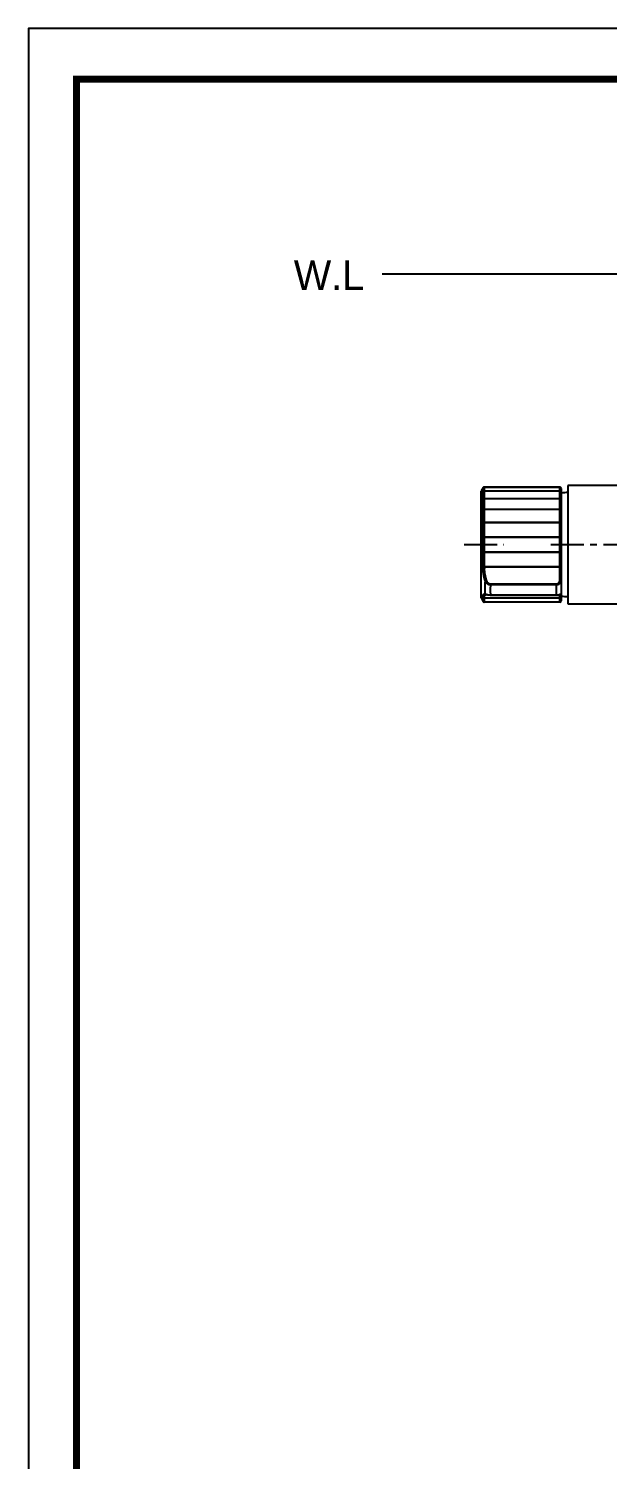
# Model space of a CAD drawing. Extents: x 1168 to 2296, y 0 to 827.
# Drawn here: x 1168 to 1388, y 283 to 827 of the extents above; entities that cross this region are included whole.
import ezdxf

# ---------------------------------------------------------------- set-up
doc = ezdxf.new("R2010")
doc.units = 0
doc.header["$LTSCALE"] = 10
doc.header["$MEASUREMENT"] = 0
doc.linetypes.add('CENTER', pattern=[2, 1.25, -0.25, 0.25, -0.25])
doc.layers.get('0').update_dxf_attribs({"linetype": 'CONTINUOUS'})
doc.layers.add('1', color=7, linetype='CONTINUOUS')
doc.layers.add('치수선', color=7, linetype='CONTINUOUS', lineweight=20)
doc.styles.add('Daelim Dimension', font='')
doc.styles.get('Daelim Dimension').set_extended_font_data('나눔고딕')

msp = doc.modelspace()

# ---------------------------------------------------------------- linework, layer by layer
at = {"lineweight": -3, "ltscale": 0.5}
msp.add_line((1302.03, 733.62), (1986.1, 733.62), dxfattribs=at)
msp.add_lwpolyline([(1167.75, 0), (2296.15, 0), (2296.15, 826.8), (1167.75, 826.8)], close=True, dxfattribs=at)
at = {"color": 5, "linetype": 'ByBlock', "lineweight": -3, "const_width": 2.6}
msp.add_lwpolyline([(1185.9, 35.4), (2277.9, 35.4), (2277.9, 807.6), (1185.9, 807.6)], close=True, dxfattribs=at)
at = {"layer": '1', "color": 7, "linetype": 'Continuous', "lineweight": -3}
for p, q in [((1404.06, 653.16), (1372.52, 653.16)), ((1372.52, 653.16), (1372.52, 608.16)), ((1339.52, 650.47), (1339.52, 616.65)), ((1340.29, 652.25), (1339.63, 650.92)), ((1339.63, 616.33), (1339.63, 650.92)), ((1340.82, 652.51), (1369.42, 652.51)), ((1369.42, 652.48), (1340.82, 652.48)), ((1340.82, 651.06), (1369.42, 651.06)), ((1369.42, 650.96), (1340.82, 650.96)), ((1340.82, 648.21), (1369.42, 648.21)), ((1369.42, 648.05), (1340.82, 648.05)), ((1369.42, 652.48), (1369.42, 652.51)), ((1369.42, 651.06), (1369.42, 652.48)), ((1369.42, 650.96), (1369.42, 651.06)), ((1369.42, 648.21), (1369.42, 650.96)), ((1369.42, 648.05), (1369.42, 648.21)), ((1369.42, 644.17), (1369.42, 648.05)), ((1369.92, 652.01), (1369.92, 651.99)), ((1369.92, 651.99), (1369.92, 650.57)), ((1369.92, 650.57), (1369.92, 650.52)), ((1369.92, 650.52), (1369.92, 647.78)), ((1369.92, 647.78), (1369.92, 647.7)), ((1369.92, 647.7), (1369.92, 643.82)), ((1340.82, 644.17), (1369.42, 644.17)), ((1369.42, 643.96), (1340.82, 643.96)), ((1369.42, 643.96), (1369.42, 644.17)), ((1369.42, 639.21), (1369.42, 643.96)), ((1369.92, 643.82), (1369.92, 643.71)), ((1369.92, 643.71), (1369.92, 638.96)), ((1340.82, 639.21), (1369.42, 639.21)), ((1369.42, 638.97), (1340.82, 638.97)), ((1369.42, 638.97), (1369.42, 639.21)), ((1369.42, 633.66), (1369.42, 638.97)), ((1369.92, 638.96), (1369.92, 638.84)), ((1369.92, 638.84), (1369.92, 633.53)), ((1340.37, 633.43), (1340.82, 633.4)), ((1340.82, 633.66), (1369.42, 633.66)), ((1369.42, 633.4), (1340.82, 633.4)), ((1369.42, 633.4), (1369.42, 633.66)), ((1369.92, 633.4), (1369.42, 633.4)), ((1369.42, 627.91), (1369.42, 633.4)), ((1369.92, 633.53), (1369.92, 633.4)), ((1369.92, 633.4), (1369.92, 627.91)), ((1340.37, 627.88), (1340.82, 627.91)), ((1340.82, 627.91), (1369.42, 627.91)), ((1369.42, 627.65), (1340.82, 627.65)), ((1369.42, 627.65), (1369.42, 627.91)), ((1369.92, 627.91), (1369.42, 627.91)), ((1369.42, 622.37), (1369.42, 627.65)), ((1369.92, 627.91), (1369.92, 627.78)), ((1369.92, 627.78), (1369.92, 622.49)), ((1340.82, 622.37), (1369.42, 622.37)), ((1369.42, 622.1), (1340.82, 622.1)), ((1369.42, 622.1), (1369.42, 622.37)), ((1369.42, 617.17), (1369.42, 622.1)), ((1369.92, 622.49), (1369.92, 622.36)), ((1369.92, 622.36), (1369.92, 617.13)), ((1339.52, 616.65), (1339.52, 610.85)), ((1339.63, 610.4), (1339.63, 616.33)), ((1343.12, 615.77), (1368.22, 615.77)), ((1368.22, 615.3), (1343.12, 615.3)), ((1368.22, 615.3), (1368.22, 615.77)), ((1368.22, 611.54), (1368.22, 615.3)), ((1369.92, 617.13), (1369.92, 612.11)), ((1339.63, 610.4), (1340.29, 609.06)), ((1340.82, 610.37), (1369.42, 610.37)), ((1369.42, 610.26), (1340.82, 610.26)), ((1343.07, 611.39), (1368.22, 611.39)), ((1343.12, 611.54), (1368.22, 611.54)), ((1368.22, 611.39), (1368.22, 611.54)), ((1369.42, 610.37), (1369.42, 611.63)), ((1369.42, 610.26), (1369.42, 610.37)), ((1369.42, 608.84), (1369.42, 610.26)), ((1369.92, 612.11), (1369.92, 610.8)), ((1369.92, 610.8), (1369.92, 610.74)), ((1369.92, 610.74), (1369.92, 609.32)), ((1369.92, 609.32), (1369.92, 609.31)), ((1340.82, 608.84), (1369.42, 608.84)), ((1369.42, 608.81), (1340.82, 608.81)), ((1369.42, 608.81), (1369.42, 608.84)), ((1372.52, 608.16), (1406.02, 608.16))]:
    msp.add_line(p, q, dxfattribs=at)
at = {"layer": '1', "color": 7, "linetype": 'CENTER', "lineweight": -3}
msp.add_line((1333.13, 630.66), (1348.18, 630.66), dxfattribs=at)
at = {"layer": '1', "color": 1, "linetype": 'CENTER', "lineweight": -3}
msp.add_line((1366.02, 630.66), (1575.41, 630.66), dxfattribs=at)
at = {"layer": '1', "color": 7, "linetype": 'Continuous', "lineweight": -3}
for centre, radius, start, end in [((1340.52, 650.47), 1, 153.4349, 180), ((1340.73, 652.01), 0.5, 90, 150.4522), ((1369.42, 652.01), 0.5, 0, 90), ((1340.52, 610.85), 1, 180, 206.5651), ((1369.42, 609.31), 0.5, 270, 0), ((1340.73, 609.31), 0.5, 209.2585, 270)]:
    msp.add_arc(centre, radius, start, end, dxfattribs=at)
for centre, major_axis, ratio, start_param, end_param in [((1340.82, 652.01), (0, -0.5), 0.997974, 3.141593, 4.252819), ((1340.82, 651.99), (-0.485, 0.12), 0.963968, 4.945544, 6.05677), ((1340.82, 650.57), (-0.485, -0.12), 0.963968, 4.479234, 5.590461), ((1340.82, 650.52), (-0.496, 0.063), 0.86427, 4.822158, 5.933384), ((1340.82, 647.78), (-0.496, -0.063), 0.86427, 4.60262, 5.713847), ((1340.82, 647.7), (-0.498, 0.045), 0.705674, 4.775934, 5.887161), ((1369.42, 651.99), (0.5, 0), 0.965926, 0, 1.570796), ((1369.42, 650.57), (0.5, 0), 0.965926, 0, 1.570796), ((1369.42, 650.52), (0.5, 0), 0.866025, 0, 1.570796), ((1369.42, 647.78), (0.5, 0), 0.866025, 0, 1.570796), ((1369.42, 647.7), (0.5, 0), 0.707107, 0, 1.570796), ((1340.82, 643.82), (-0.498, -0.045), 0.705674, 4.648844, 5.76007), ((1340.82, 643.71), (-0.499, 0.037), 0.498987, 4.74911, 5.860336), ((1369.42, 643.82), (0.5, 0), 0.707107, 0, 1.570796), ((1369.42, 643.71), (0.5, 0), 0.5, 0, 1.570796), ((1340.82, 638.96), (-0.499, -0.037), 0.498987, 4.675668, 5.786895), ((1340.82, 638.84), (-0.499, 0.033), 0.258295, 4.729437, 5.840664), ((1369.42, 638.96), (0.5, 0), 0.5, 0, 1.570796), ((1369.42, 638.84), (0.5, 0), 0.258819, 0, 1.570796), ((1340.82, 633.53), (-0.499, -0.033), 0.258295, 4.695341, 5.806567), ((1369.42, 633.53), (0.5, 0), 0.258819, 0, 1.570796), ((1340.82, 627.78), (-0.499, 0.033), 0.258295, 0.476618, 1.587844), ((1369.42, 627.78), (0.5, 0), 0.258819, 4.712389, 6.283185), ((1340.82, 622.49), (-0.499, -0.033), 0.2583, 0.442658, 1.55384), ((1340.82, 622.36), (-0.498, 0.046), 0.524348, 0.505922, 1.619298), ((1369.42, 622.49), (0.5, 0), 0.258819, 4.712389, 6.283185), ((1369.42, 622.36), (0.5, 0), 0.525971, 4.712389, 6.283185), ((1369.42, 617.13), (0.5, 0), 0.061882, 0, 1.570796), ((1340.82, 610.8), (0.494, 0.074), 0.847879, 3.472767, 4.586144), ((1340.82, 610.74), (0.486, -0.119), 0.963989, 3.83315, 4.944332), ((1369.42, 610.8), (-0.5, 0), 0.850503, 1.570796, 3.141593), ((1369.42, 610.74), (-0.5, 0), 0.965926, 1.570796, 3.141593), ((1369.42, 609.32), (-0.5, 0), 0.965926, 1.570796, 3.141593), ((1340.82, 609.32), (0.485, 0.12), 0.963968, 3.368008, 4.479234), ((1340.82, 609.31), (0, -0.5), 0.997974, 5.171959, 6.283185)]:
    msp.add_ellipse(centre, major_axis=major_axis, ratio=ratio, start_param=start_param, end_param=end_param, dxfattribs=at)
for points, knots in [([(1340.37, 652.23), (1340.36, 652.23), (1340.34, 652.23), (1340.32, 652.23), (1340.31, 652.23), (1340.29, 652.23), (1340.28, 652.23), (1340.28, 652.23), (1340.28, 652.23)], [0, 0, 0, 0, 0.24967, 0.24967, 0.49934, 0.49934, 0.998679, 1, 1, 1, 1]), ([(1340.37, 650.78), (1340.36, 650.84), (1340.34, 650.9), (1340.32, 651.02), (1340.31, 651.08), (1340.29, 651.26), (1340.28, 651.5), (1340.29, 651.74), (1340.32, 651.98), (1340.34, 652.1), (1340.37, 652.22)], [0, 0, 0, 0, 0.125, 0.125, 0.25, 0.25, 0.5, 0.75, 0.75, 1, 1, 1, 1]), ([(1340.37, 647.96), (1340.36, 648.07), (1340.34, 648.19), (1340.32, 648.42), (1340.31, 648.53), (1340.29, 648.88), (1340.28, 649.34), (1340.29, 649.81), (1340.32, 650.27), (1340.34, 650.5), (1340.37, 650.73)], [0, 0, 0, 0, 0.125, 0.125, 0.25, 0.25, 0.5, 0.75, 0.75, 1, 1, 1, 1]), ([(1340.37, 643.95), (1340.36, 644.12), (1340.34, 644.28), (1340.32, 644.61), (1340.31, 644.77), (1340.29, 645.26), (1340.28, 645.92), (1340.29, 646.57), (1340.32, 647.22), (1340.34, 647.55), (1340.37, 647.87)], [0, 0, 0, 0, 0.125, 0.125, 0.25, 0.25, 0.5, 0.75, 0.75, 1, 1, 1, 1]), ([(1340.37, 639.04), (1340.36, 639.24), (1340.34, 639.44), (1340.32, 639.84), (1340.31, 640.04), (1340.29, 640.65), (1340.28, 641.45), (1340.29, 642.25), (1340.32, 643.05), (1340.34, 643.45), (1340.37, 643.85)], [0, 0, 0, 0, 0.125, 0.125, 0.25, 0.25, 0.5, 0.75, 0.75, 1, 1, 1, 1]), ([(1340.37, 633.56), (1340.36, 633.79), (1340.34, 634.01), (1340.32, 634.46), (1340.31, 634.68), (1340.29, 635.35), (1340.28, 636.24), (1340.29, 637.14), (1340.32, 638.03), (1340.34, 638.48), (1340.37, 638.92)], [0, 0, 0, 0, 0.125, 0.125, 0.25, 0.25, 0.5, 0.75, 0.75, 1, 1, 1, 1]), ([(1340.37, 627.88), (1340.36, 628.12), (1340.34, 628.35), (1340.32, 628.81), (1340.31, 629.04), (1340.29, 629.73), (1340.28, 630.66), (1340.29, 631.58), (1340.32, 632.51), (1340.34, 632.97), (1340.37, 633.43)], [0, 0, 0, 0, 0.125, 0.125, 0.25, 0.25, 0.5, 0.75, 0.75, 1, 1, 1, 1]), ([(1340.37, 622.41), (1340.36, 622.63), (1340.34, 622.85), (1340.32, 623.3), (1340.31, 623.52), (1340.29, 624.19), (1340.28, 625.08), (1340.29, 625.97), (1340.32, 626.86), (1340.34, 627.31), (1340.37, 627.75)], [0, 0, 0, 0, 0.125, 0.125, 0.25, 0.25, 0.5, 0.75, 0.75, 1, 1, 1, 1]), ([(1341.19, 616.67), (1341.12, 616.91), (1341.04, 617.14), (1340.95, 617.44), (1340.93, 617.5), (1340.9, 617.62), (1340.85, 617.8), (1340.8, 617.98), (1340.71, 618.34), (1340.66, 618.58), (1340.56, 619.06), (1340.52, 619.3), (1340.46, 619.66), (1340.44, 619.78), (1340.42, 619.96), (1340.41, 620.02), (1340.4, 620.14), (1340.39, 620.2), (1340.37, 620.49), (1340.33, 620.96), (1340.33, 621.41), (1340.34, 621.85), (1340.35, 622.06), (1340.37, 622.27)], [0, 0, 0, 0, 0.125, 0.125, 0.15625, 0.15625, 0.1875, 0.25, 0.25, 0.375, 0.375, 0.5, 0.5, 0.5625, 0.5625, 0.59375, 0.59375, 0.625, 0.625, 0.75, 0.875, 0.875, 1, 1, 1, 1]), ([(1340.82, 622.1), (1340.8, 621.9), (1340.79, 621.7), (1340.78, 621.28), (1340.78, 620.86), (1340.81, 620.43), (1340.84, 620.15), (1340.85, 620.1), (1340.86, 619.98), (1340.87, 619.93), (1340.89, 619.76), (1340.91, 619.65), (1340.97, 619.31), (1341.01, 619.09), (1341.11, 618.64), (1341.16, 618.41), (1341.25, 618.08), (1341.3, 617.91), (1341.35, 617.74), (1341.38, 617.63), (1341.4, 617.57), (1341.49, 617.29), (1341.56, 617.07), (1341.64, 616.85)], [0, 0, 0, 0, 0.125, 0.125, 0.25, 0.375, 0.375, 0.40625, 0.40625, 0.4375, 0.4375, 0.5, 0.5, 0.625, 0.625, 0.75, 0.75, 0.8125, 0.84375, 0.84375, 0.875, 0.875, 1, 1, 1, 1]), ([(1341.19, 611.9), (1341.19, 611.93), (1341.19, 611.98), (1341.18, 612.06), (1341.17, 612.14), (1341.17, 612.21), (1341.16, 612.29), (1341.15, 612.37), (1341.15, 612.45), (1341.14, 612.52), (1341.14, 612.6), (1341.13, 612.68), (1341.13, 612.75), (1341.12, 612.83), (1341.12, 612.91), (1341.11, 612.99), (1341.11, 613.06), (1341.11, 613.14), (1341.1, 613.21), (1341.1, 613.29), (1341.1, 613.37), (1341.09, 613.44), (1341.09, 613.52), (1341.09, 613.6), (1341.09, 613.67), (1341.08, 613.75), (1341.08, 613.82), (1341.08, 613.9), (1341.08, 613.98), (1341.08, 614.05), (1341.08, 614.13), (1341.08, 614.2), (1341.08, 614.31), (1341.08, 614.44), (1341.08, 614.59), (1341.08, 614.75), (1341.09, 614.91), (1341.09, 615.07), (1341.1, 615.22), (1341.1, 615.38), (1341.11, 615.54), (1341.12, 615.7), (1341.13, 615.86), (1341.14, 616.02), (1341.15, 616.18), (1341.17, 616.34), (1341.18, 616.51), (1341.19, 616.62), (1341.19, 616.67)], [0, 0, 0, 0, 0.016475, 0.03292, 0.049335, 0.065722, 0.082081, 0.098413, 0.114718, 0.130998, 0.147253, 0.163483, 0.17969, 0.195874, 0.212036, 0.228176, 0.244296, 0.260396, 0.276477, 0.292539, 0.308583, 0.324611, 0.340622, 0.356617, 0.372598, 0.388565, 0.404518, 0.420459, 0.436388, 0.452306, 0.468213, 0.484111, 0.5, 0.532845, 0.565731, 0.598666, 0.631655, 0.664705, 0.697824, 0.731016, 0.764289, 0.79765, 0.831104, 0.864658, 0.898318, 0.932091, 0.965983, 1, 1, 1, 1]), ([(1341.19, 616.67), (1341.21, 616.68), (1341.23, 616.69), (1341.29, 616.72), (1341.33, 616.74), (1341.41, 616.77), (1341.45, 616.79), (1341.54, 616.82), (1341.59, 616.84), (1341.64, 616.85)], [0, 0, 0, 0, 0.25, 0.25, 0.5, 0.5, 0.75, 0.75, 1, 1, 1, 1]), ([(1343.12, 615.3), (1343.02, 615.3), (1342.91, 615.31), (1342.7, 615.35), (1342.6, 615.37), (1342.4, 615.44), (1342.3, 615.48), (1342.16, 615.55), (1342.11, 615.57), (1342.03, 615.63), (1341.98, 615.66), (1341.85, 615.75), (1341.77, 615.82), (1341.66, 615.93), (1341.63, 615.96), (1341.58, 616.02), (1341.56, 616.04), (1341.53, 616.08), (1341.51, 616.1), (1341.43, 616.21), (1341.38, 616.3), (1341.31, 616.41), (1341.3, 616.43), (1341.28, 616.48), (1341.24, 616.55), (1341.21, 616.62), (1341.19, 616.67)], [0, 0, 0, 0, 0.125, 0.125, 0.25, 0.25, 0.375, 0.375, 0.4375, 0.4375, 0.5, 0.5, 0.625, 0.625, 0.6875, 0.6875, 0.71875, 0.71875, 0.75, 0.75, 0.875, 0.875, 0.90625, 0.90625, 0.9375, 1, 1, 1, 1]), ([(1341.64, 616.85), (1341.67, 616.78), (1341.7, 616.7), (1341.78, 616.56), (1341.82, 616.49), (1341.88, 616.4), (1341.89, 616.39), (1341.92, 616.35), (1341.95, 616.31), (1341.99, 616.26), (1342.08, 616.17), (1342.14, 616.12), (1342.22, 616.06), (1342.24, 616.05), (1342.27, 616.02), (1342.33, 615.99), (1342.38, 615.96), (1342.49, 615.9), (1342.56, 615.87), (1342.72, 615.82), (1342.8, 615.8), (1342.96, 615.78), (1343.04, 615.77), (1343.12, 615.77)], [0, 0, 0, 0, 0.125, 0.125, 0.25, 0.25, 0.28125, 0.28125, 0.3125, 0.375, 0.375, 0.5, 0.5, 0.53125, 0.53125, 0.5625, 0.625, 0.625, 0.75, 0.75, 0.875, 0.875, 1, 1, 1, 1]), ([(1343.12, 615.3), (1343.12, 615.33), (1343.12, 615.36), (1343.12, 615.44), (1343.12, 615.48), (1343.12, 615.56), (1343.12, 615.6), (1343.12, 615.69), (1343.12, 615.73), (1343.12, 615.77)], [0, 0, 0, 0, 0.25, 0.25, 0.5, 0.5, 0.75, 0.75, 1, 1, 1, 1]), ([(1368.22, 615.77), (1368.26, 615.77), (1368.31, 615.77), (1368.37, 615.78), (1368.39, 615.78), (1368.44, 615.79), (1368.46, 615.79), (1368.56, 615.82), (1368.64, 615.85), (1368.74, 615.9), (1368.76, 615.91), (1368.79, 615.93), (1368.81, 615.94), (1368.87, 615.97), (1368.9, 616), (1368.97, 616.05), (1369, 616.08), (1369.04, 616.13), (1369.06, 616.14), (1369.09, 616.18), (1369.1, 616.19), (1369.17, 616.28), (1369.21, 616.35), (1369.27, 616.46), (1369.29, 616.5), (1369.32, 616.58), (1369.33, 616.62), (1369.37, 616.74), (1369.39, 616.83), (1369.41, 616.99), (1369.42, 617.08), (1369.42, 617.17)], [0, 0, 0, 0, 0.0625, 0.0625, 0.09375, 0.09375, 0.125, 0.125, 0.25, 0.25, 0.28125, 0.28125, 0.3125, 0.3125, 0.375, 0.375, 0.4375, 0.4375, 0.46875, 0.46875, 0.5, 0.5, 0.625, 0.625, 0.6875, 0.6875, 0.75, 0.75, 0.875, 0.875, 1, 1, 1, 1]), ([(1369.92, 617.13), (1369.92, 617.02), (1369.91, 616.9), (1369.87, 616.68), (1369.85, 616.57), (1369.8, 616.43), (1369.79, 616.4), (1369.77, 616.35), (1369.76, 616.32), (1369.72, 616.25), (1369.67, 616.14), (1369.61, 616.05), (1369.56, 615.98), (1369.54, 615.95), (1369.51, 615.91), (1369.49, 615.89), (1369.39, 615.78), (1369.31, 615.7), (1369.17, 615.6), (1369.12, 615.56), (1369.04, 615.52), (1369.02, 615.5), (1368.96, 615.48), (1368.94, 615.46), (1368.86, 615.43), (1368.8, 615.41), (1368.69, 615.37), (1368.63, 615.35), (1368.55, 615.33), (1368.52, 615.33), (1368.46, 615.32), (1368.43, 615.31), (1368.34, 615.3), (1368.28, 615.3), (1368.22, 615.3)], [0, 0, 0, 0, 0.125, 0.125, 0.25, 0.25, 0.28125, 0.28125, 0.3125, 0.3125, 0.375, 0.4375, 0.4375, 0.46875, 0.46875, 0.5, 0.5, 0.625, 0.625, 0.6875, 0.6875, 0.71875, 0.71875, 0.75, 0.75, 0.8125, 0.8125, 0.875, 0.875, 0.90625, 0.90625, 0.9375, 0.9375, 1, 1, 1, 1]), ([(1340.37, 609.1), (1340.36, 609.16), (1340.34, 609.22), (1340.32, 609.34), (1340.31, 609.4), (1340.29, 609.58), (1340.28, 609.82), (1340.29, 610.05), (1340.32, 610.29), (1340.34, 610.41), (1340.37, 610.53)], [0, 0, 0, 0, 0.125, 0.125, 0.25, 0.25, 0.5, 0.75, 0.75, 1, 1, 1, 1]), ([(1340.37, 610.59), (1340.36, 610.66), (1340.35, 610.72), (1340.34, 610.84), (1340.34, 610.9), (1340.33, 611.07), (1340.33, 611.17), (1340.35, 611.36), (1340.38, 611.53), (1340.44, 611.66), (1340.49, 611.73), (1340.5, 611.74), (1340.52, 611.77), (1340.53, 611.78), (1340.56, 611.81), (1340.59, 611.83), (1340.66, 611.88), (1340.71, 611.91), (1340.83, 611.94), (1340.97, 611.95), (1341.12, 611.93), (1341.19, 611.9)], [0, 0, 0, 0, 0.0625, 0.0625, 0.125, 0.125, 0.25, 0.25, 0.375, 0.5, 0.5, 0.53125, 0.53125, 0.5625, 0.5625, 0.625, 0.625, 0.75, 0.75, 0.875, 1, 1, 1, 1]), ([(1341.37, 611.63), (1341.32, 611.63), (1341.27, 611.62), (1341.16, 611.6), (1341.11, 611.58), (1341.03, 611.53), (1341.01, 611.51), (1340.98, 611.48), (1340.97, 611.47), (1340.95, 611.45), (1340.94, 611.43), (1340.89, 611.37), (1340.83, 611.25), (1340.8, 611.09), (1340.78, 610.92), (1340.78, 610.82), (1340.78, 610.69), (1340.78, 610.66), (1340.79, 610.61), (1340.79, 610.58), (1340.8, 610.49), (1340.81, 610.43), (1340.82, 610.37)], [0, 0, 0, 0, 0.111029, 0.111029, 0.259191, 0.259191, 0.333271, 0.333271, 0.370312, 0.370312, 0.407352, 0.407352, 0.555514, 0.703676, 0.703676, 0.851838, 0.851838, 0.888879, 0.888879, 0.925919, 0.925919, 1, 1, 1, 1]), ([(1341.19, 611.91), (1341.21, 611.89), (1341.23, 611.88), (1341.27, 611.87), (1341.28, 611.86), (1341.3, 611.85), (1341.31, 611.85), (1341.38, 611.82), (1341.43, 611.8), (1341.51, 611.77), (1341.53, 611.76), (1341.56, 611.75), (1341.61, 611.74), (1341.66, 611.72), (1341.77, 611.69), (1341.85, 611.67), (1341.98, 611.64), (1342.03, 611.63), (1342.11, 611.62), (1342.16, 611.61), (1342.3, 611.59), (1342.4, 611.58), (1342.6, 611.56), (1342.7, 611.55), (1342.91, 611.54), (1343.02, 611.54), (1343.12, 611.54)], [0, 0, 0, 0, 0.0625, 0.0625, 0.09375, 0.09375, 0.125, 0.125, 0.25, 0.25, 0.28125, 0.28125, 0.3125, 0.375, 0.375, 0.5, 0.5, 0.5625, 0.5625, 0.625, 0.625, 0.75, 0.75, 0.875, 0.875, 1, 1, 1, 1]), ([(1341.64, 611.59), (1341.59, 611.58), (1341.54, 611.59), (1341.45, 611.62), (1341.41, 611.64), (1341.33, 611.7), (1341.29, 611.73), (1341.23, 611.81), (1341.21, 611.86), (1341.19, 611.9)], [0, 0, 0, 0, 0.25, 0.25, 0.5, 0.5, 0.75, 0.75, 1, 1, 1, 1]), ([(1343.12, 611.41), (1343.04, 611.41), (1342.96, 611.41), (1342.8, 611.41), (1342.72, 611.42), (1342.56, 611.43), (1342.49, 611.44), (1342.38, 611.45), (1342.34, 611.45), (1342.29, 611.46), (1342.27, 611.46), (1342.24, 611.47), (1342.22, 611.47), (1342.14, 611.48), (1342.08, 611.49), (1341.99, 611.51), (1341.97, 611.51), (1341.93, 611.52), (1341.92, 611.52), (1341.89, 611.53), (1341.88, 611.53), (1341.82, 611.54), (1341.78, 611.55), (1341.7, 611.57), (1341.67, 611.58), (1341.64, 611.59)], [0, 0, 0, 0, 0.125, 0.125, 0.25, 0.25, 0.375, 0.375, 0.4375, 0.4375, 0.46875, 0.46875, 0.5, 0.5, 0.625, 0.625, 0.6875, 0.6875, 0.71875, 0.71875, 0.75, 0.75, 0.875, 0.875, 1, 1, 1, 1]), ([(1343.12, 611.39), (1343.12, 611.39), (1343.12, 611.39), (1343.12, 611.39), (1343.12, 611.4), (1343.12, 611.42), (1343.12, 611.44), (1343.12, 611.48), (1343.12, 611.51), (1343.12, 611.54)], [0, 0, 0, 0, 0.030588, 0.030588, 0.353725, 0.353725, 0.676863, 0.676863, 1, 1, 1, 1]), ([(1368.22, 611.54), (1368.28, 611.54), (1368.34, 611.54), (1368.43, 611.54), (1368.46, 611.55), (1368.52, 611.55), (1368.55, 611.55), (1368.63, 611.56), (1368.69, 611.56), (1368.8, 611.58), (1368.86, 611.59), (1368.94, 611.6), (1368.96, 611.61), (1369.02, 611.62), (1369.04, 611.62), (1369.12, 611.64), (1369.17, 611.65), (1369.31, 611.69), (1369.39, 611.72), (1369.49, 611.75), (1369.51, 611.76), (1369.54, 611.78), (1369.56, 611.78), (1369.61, 611.81), (1369.67, 611.84), (1369.72, 611.87), (1369.76, 611.89), (1369.77, 611.9), (1369.79, 611.92), (1369.8, 611.93), (1369.85, 611.96), (1369.87, 612), (1369.91, 612.05), (1369.92, 612.08), (1369.92, 612.11)], [0, 0, 0, 0, 0.0625, 0.0625, 0.09375, 0.09375, 0.125, 0.125, 0.1875, 0.1875, 0.25, 0.25, 0.28125, 0.28125, 0.3125, 0.3125, 0.375, 0.375, 0.5, 0.5, 0.53125, 0.53125, 0.5625, 0.5625, 0.625, 0.6875, 0.6875, 0.71875, 0.71875, 0.75, 0.75, 0.875, 0.875, 1, 1, 1, 1]), ([(1368.31, 611.4), (1368.39, 611.4), (1368.62, 611.4), (1368.99, 611.45), (1369.34, 611.52), (1369.53, 611.59), (1369.67, 611.66), (1369.78, 611.75), (1369.87, 611.87), (1369.92, 612), (1369.92, 612.09), (1369.91, 612.11)], [0, 0, 0, 0, 0.094109, 0.277521, 0.467327, 0.672768, 0.768789, 0.834634, 0.899196, 0.971737, 1, 1, 1, 1]), ([(1340.28, 609.08), (1340.28, 609.08), (1340.28, 609.08), (1340.29, 609.08), (1340.32, 609.08), (1340.34, 609.08), (1340.37, 609.08)], [0, 0, 0, 0, 0.001479, 0.500739, 0.500739, 1, 1, 1, 1])]:
    msp.add_open_spline(points, degree=3, knots=knots, dxfattribs=at)
for points, degree in [([(1340.37, 652.22), (1340.38, 652.23), (1340.38, 652.23), (1340.37, 652.23)], 3), ([(1340.37, 650.73), (1340.38, 650.75), (1340.38, 650.77), (1340.37, 650.78)], 3), ([(1340.37, 647.87), (1340.38, 647.91), (1340.38, 647.93), (1340.37, 647.96)], 3), ([(1340.82, 652.48), (1340.76, 652.24), (1340.7, 651.77), (1340.76, 651.29), (1340.82, 651.06)], 3), ([(1340.82, 650.96), (1340.76, 650.5), (1340.7, 649.58), (1340.76, 648.67), (1340.82, 648.21)], 3), ([(1340.82, 648.05), (1340.76, 647.4), (1340.7, 646.11), (1340.76, 644.82), (1340.82, 644.17)], 3), ([(1340.82, 652.51), (1340.82, 652.51), (1340.82, 652.5), (1340.82, 652.49), (1340.82, 652.48)], 3), ([(1340.82, 651.06), (1340.82, 651.04), (1340.82, 651.02), (1340.82, 650.98), (1340.82, 650.96)], 3), ([(1340.82, 648.21), (1340.82, 648.19), (1340.82, 648.14), (1340.82, 648.08), (1340.82, 648.05)], 3), ([(1372.52, 650.41), (1371.64, 650.41), (1370.77, 650.36), (1369.91, 650.25)], 3), ([(1340.37, 643.85), (1340.38, 643.89), (1340.38, 643.92), (1340.37, 643.95)], 3), ([(1340.82, 643.96), (1340.76, 643.17), (1340.7, 641.58), (1340.76, 640), (1340.82, 639.21)], 3), ([(1340.82, 644.17), (1340.82, 644.14), (1340.82, 644.07), (1340.82, 644), (1340.82, 643.96)], 3), ([(1340.37, 638.92), (1340.38, 638.96), (1340.38, 639), (1340.37, 639.04)], 3), ([(1340.82, 638.97), (1340.76, 638.08), (1340.7, 636.31), (1340.76, 634.55), (1340.82, 633.66)], 3), ([(1340.82, 639.21), (1340.82, 639.17), (1340.82, 639.09), (1340.82, 639.01), (1340.82, 638.97)], 3), ([(1340.37, 633.43), (1340.38, 633.48), (1340.38, 633.52), (1340.37, 633.56)], 3), ([(1340.82, 633.4), (1340.76, 632.49), (1340.7, 630.66), (1340.76, 628.83), (1340.82, 627.91)], 3), ([(1340.82, 633.66), (1340.82, 633.62), (1340.82, 633.53), (1340.82, 633.45), (1340.82, 633.4)], 3), ([(1340.37, 627.75), (1340.38, 627.8), (1340.38, 627.84), (1340.37, 627.88)], 3), ([(1340.82, 627.65), (1340.76, 626.77), (1340.7, 625.01), (1340.76, 623.25), (1340.82, 622.37)], 3), ([(1340.82, 627.91), (1340.82, 627.87), (1340.82, 627.78), (1340.82, 627.7), (1340.82, 627.65)], 3), ([(1340.37, 622.27), (1340.37, 622.3), (1340.37, 622.34), (1340.37, 622.39), (1340.37, 622.41)], 3), ([(1340.82, 622.37), (1340.82, 622.32), (1340.82, 622.23), (1340.82, 622.14), (1340.82, 622.1)], 3), ([(1343.12, 615.3), (1342.97, 613.42), (1343.12, 611.54)], 2), ([(1340.37, 610.53), (1340.37, 610.54), (1340.37, 610.56), (1340.37, 610.58), (1340.37, 610.59)], 3), ([(1340.82, 610.26), (1340.76, 610.02), (1340.7, 609.55), (1340.76, 609.08), (1340.82, 608.84)], 3), ([(1340.82, 610.37), (1340.82, 610.35), (1340.82, 610.3), (1340.82, 610.27), (1340.82, 610.26)], 3), ([(1341.39, 611.62), (1341.4, 611.64), (1341.51, 611.59)], 2), ([(1369.92, 611.07), (1370.78, 610.96), (1371.65, 610.91), (1372.52, 610.91)], 3), ([(1340.37, 609.08), (1340.38, 609.08), (1340.38, 609.09), (1340.37, 609.1)], 3), ([(1340.82, 608.84), (1340.82, 608.83), (1340.82, 608.81), (1340.82, 608.81), (1340.82, 608.81)], 3)]:
    msp.add_open_spline(points, degree=degree, dxfattribs=at)

# ---------------------------------------------------------------- texts
at = {"layer": '치수선', "lineweight": -3, "insert": (1295.19, 738.68), "char_height": 11.25, "attachment_point": 3, "style": 'Daelim Dimension'}
msp.add_mtext_dynamic_manual_height_columns('W.L', width=17.4109, gutter_width=12.5, heights=[0], dxfattribs=at)

doc.saveas('drawing.dxf')
